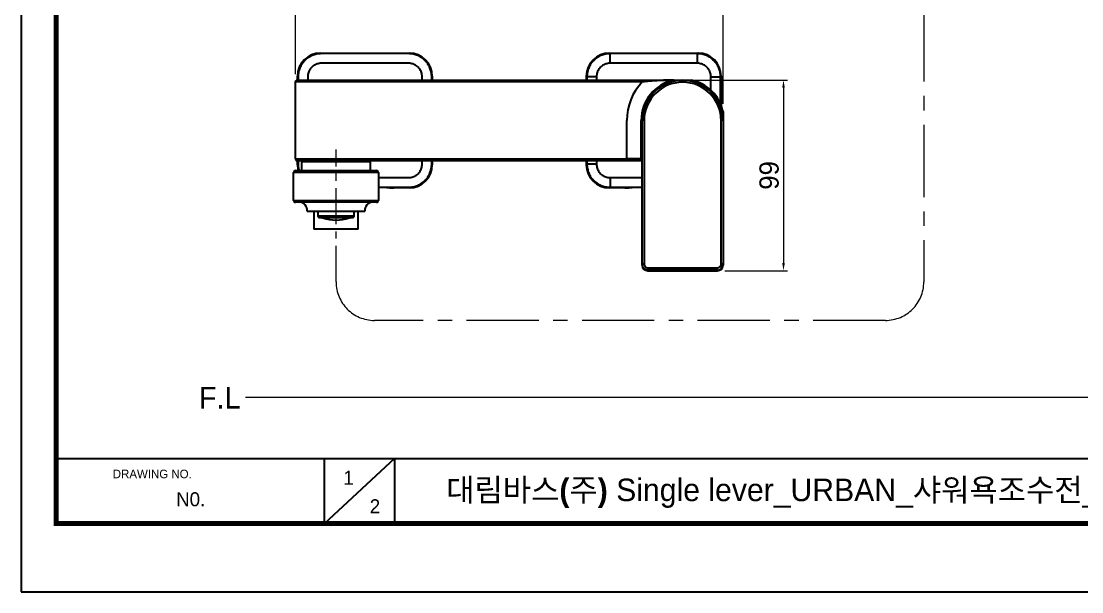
# Model space of a CAD drawing. Extents: x 1797 to 2925, y 0 to 827.
# Drawn here: x 1797 to 2347, y 0 to 296 of the extents above; entities that cross this region are included whole.
import ezdxf

# ---------------------------------------------------------------- set-up
doc = ezdxf.new("R2010")
doc.units = 0
doc.header["$LTSCALE"] = 30
doc.header["$MEASUREMENT"] = 0
doc.header["$PDMODE"] = 3
doc.header["$PDSIZE"] = -10
doc.linetypes.add('CENTER', pattern=[2, 1.25, -0.25, 0.25, -0.25])
doc.layers.get('0').update_dxf_attribs({"linetype": 'CONTINUOUS'})
doc.layers.get('DEFPOINTS').update_dxf_attribs({"linetype": 'CONTINUOUS'})
doc.layers.add('1', color=7, linetype='CONTINUOUS')
doc.layers.add('DEF_LAYER_ASSEM_MEMBER', color=7, linetype='CONTINUOUS')
doc.layers.add('치수선', color=7, linetype='CONTINUOUS', lineweight=20)
doc.styles.add('Daelim Dimension', font='')
doc.styles.get('Daelim Dimension').set_extended_font_data('나눔고딕')
doc.dimstyles.new('DEFAULT', dxfattribs={"dimscale": 2, "dimtxt": 2, "dimasz": 2, "dimexe": 0, "dimexo": 2, "dimgap": 1, "dimtad": 1, "dimdec": 1, "dimzin": 9, "dimdsep": 46, "dimtxsty": 'Daelim Dimension', "dimcen": 0.5, "dimclrd": 252, "dimclre": 252, "dimclrt": 3, "dimadec": 1, "dimazin": 0, "dimtfac": 1, "dimtdec": 1, "dimtix": 1, "dimtmove": 0, "dimatfit": 3, "dimfxl": 1, "dimtolj": 1, "dimtzin": 1, "dimlwd": 9, "dimlwe": 9, "dimarcsym": 0})

# ---------------------------------------------------------------- blocks, each defined once
blk = doc.blocks.new('*D16')
at = {"color": 5, "lineweight": 9, "ltscale": 0.5, "transparency": 16777216}
for p, q in [((1939.08, 268.83), (1939.08, 304.85)), ((2161.08, 253.44), (2161.08, 304.85)), ((1943.08, 302.85), (2157.08, 302.85))]:
    blk.add_line(p, q, dxfattribs=at)
at = {"color": 5, "ltscale": 0.5, "transparency": 16777216}
for points in [[(1943.08, 303.51), (1943.08, 302.18), (1939.08, 302.85)], [(2157.08, 303.51), (2157.08, 302.18), (2161.08, 302.85)]]:
    blk.add_solid(points, dxfattribs=at)
at = {"layer": 'DEFPOINTS', "color": 0, "ltscale": 0.5, "transparency": 16777216}
for p in [(2161.08, 302.85), (1939.08, 264.83), (2161.08, 249.44)]:
    blk.add_point(p, dxfattribs=at)
at = {"color": 7, "ltscale": 0.5, "transparency": 16777216, "insert": (2050.08, 310.24), "char_height": 10, "attachment_point": 5, "style": 'Daelim Dimension'}
blk.add_mtext('\\A1;222', dxfattribs=at)
blk = doc.blocks.new('*D17')
at = {"color": 5, "lineweight": 9, "ltscale": 0.5, "transparency": 16777216}
for p, q in [((2144.08, 265.83), (2194.48, 265.83)), ((2192.48, 261.83), (2192.48, 170.75)), ((2162.08, 166.75), (2194.48, 166.75))]:
    blk.add_line(p, q, dxfattribs=at)
at = {"color": 5, "ltscale": 0.5, "transparency": 16777216}
for points in [[(2191.81, 261.83), (2193.15, 261.83), (2192.48, 265.83)], [(2191.81, 170.75), (2193.15, 170.75), (2192.48, 166.75)]]:
    blk.add_solid(points, dxfattribs=at)
at = {"layer": 'DEFPOINTS', "color": 0, "ltscale": 0.5, "transparency": 16777216}
for p in [(2140.08, 265.83), (2158.08, 166.75), (2192.48, 166.75)]:
    blk.add_point(p, dxfattribs=at)
at = {"color": 7, "ltscale": 0.5, "transparency": 16777216, "insert": (2185.04, 216.29), "char_height": 10, "attachment_point": 5, "rotation": 90, "style": 'Daelim Dimension'}
blk.add_mtext('\\A1;99', dxfattribs=at)

msp = doc.modelspace()

# ---------------------------------------------------------------- linework, layer by layer
at = {"color": 5}
msp.add_line((1814.73, 69.28), (2723.32, 69.28), dxfattribs=at)
at = {"color": 5, "ltscale": 40}
for p, q in [((1954, 69.28), (1954, 35.27)), ((1954, 69.28), (1954, 35.27)), ((1990.4, 69.28), (1954, 35.27)), ((1990.4, 69.28), (1954, 35.27)), ((1990.4, 69.28), (1990.4, 35.27)), ((1990.4, 69.28), (1990.4, 35.27))]:
    msp.add_line(p, q, dxfattribs=at)
at = {"ltscale": 0.5}
msp.add_lwpolyline([(1796.59, 0), (2924.99, 0), (2924.99, 826.8), (1796.59, 826.8)], close=True, dxfattribs=at)
at = {"color": 5, "linetype": 'ByBlock', "lineweight": 200, "const_width": 2.6}
msp.add_lwpolyline([(1814.73, 35.4), (2906.73, 35.4), (2906.73, 807.6), (1814.73, 807.6)], close=True, dxfattribs=at)
at = {"layer": '1', "color": 7, "linetype": 'Continuous', "lineweight": -3}
for p, q in [((1952.08, 279.83), (1998.08, 279.83)), ((1997.78, 279.53), (1952.39, 279.53)), ((2102.08, 279.83), (2148.08, 279.83)), ((2102.08, 279.83), (2102.39, 279.53)), ((2147.78, 279.53), (2102.39, 279.53)), ((2102.39, 274.53), (2102.39, 279.53)), ((2148.08, 279.83), (2147.78, 279.53)), ((2147.78, 274.53), (2147.78, 279.53)), ((1997.78, 274.53), (1952.39, 274.53)), ((2147.78, 274.53), (2102.39, 274.53)), ((1939.08, 224.83), (1939.08, 264.83)), ((1953.58, 264.83), (1939.08, 264.83)), ((1940.08, 265.83), (1940.08, 267.83)), ((1940.08, 265.83), (1953.58, 265.83)), ((1940.39, 267.53), (1940.39, 265.83)), ((1945.39, 267.53), (1945.39, 265.83)), ((1953.58, 265.83), (2119.08, 265.83)), ((2119.08, 264.83), (1953.58, 264.83)), ((2004.78, 265.83), (2004.78, 267.53)), ((2009.78, 265.83), (2009.78, 267.53)), ((2010.08, 267.83), (2010.08, 265.83)), ((2090.08, 265.83), (2090.08, 267.83)), ((2090.08, 267.83), (2090.39, 267.53)), ((2090.39, 267.53), (2090.39, 265.83)), ((2095.39, 267.53), (2090.39, 267.53)), ((2095.39, 267.53), (2095.39, 265.83)), ((2135.47, 265.83), (2144.69, 265.83)), ((2136.21, 265.33), (2135.53, 265.33)), ((2135.58, 265.83), (2135.58, 265.83)), ((2144.64, 265.33), (2143.96, 265.33)), ((2154.78, 260.53), (2154.78, 267.53)), ((2154.78, 267.53), (2159.78, 267.53)), ((2160.08, 267.83), (2159.78, 267.53)), ((2159.78, 253.46), (2159.78, 267.53)), ((2160.08, 267.83), (2160.08, 252.72)), ((2160.58, 249.25), (2160.58, 249.39)), ((2161.08, 249.44), (2161.08, 244.69)), ((2111.08, 224.83), (2111.08, 244.83)), ((2118.58, 224.83), (2118.58, 244.83)), ((2118.58, 244.83), (2119.08, 244.83)), ((2119.08, 244.83), (2119.08, 244.69)), ((2119.08, 238.11), (2119.08, 244.69)), ((2120.08, 244.69), (2120.08, 238.11)), ((2160.08, 238.11), (2160.08, 244.69)), ((2161.08, 244.69), (2161.08, 238.11)), ((1939.08, 224.83), (1953.58, 224.83)), ((1953.58, 223.83), (1940.08, 223.83)), ((1940.08, 221.83), (1940.08, 223.83)), ((1940.39, 223.83), (1940.39, 222.14)), ((1977.98, 223.33), (1942.18, 223.33)), ((1942.18, 223.33), (1942.18, 218.83)), ((1942.58, 223.83), (1942.58, 223.52)), ((1977.58, 223.52), (1942.58, 223.52)), ((1944.85, 223.52), (1944.85, 223.33)), ((1953.58, 224.83), (2111.08, 224.83)), ((2111.08, 223.83), (1953.58, 223.83)), ((1975.31, 223.33), (1975.31, 223.52)), ((1977.58, 223.52), (1977.58, 223.83)), ((1977.98, 218.83), (1977.98, 223.33)), ((2004.78, 222.14), (2004.78, 223.83)), ((2009.78, 222.14), (2009.78, 223.83)), ((2010.08, 223.83), (2010.08, 221.83)), ((2090.08, 221.83), (2090.08, 223.83)), ((2090.08, 221.83), (2090.39, 222.14)), ((2090.39, 223.83), (2090.39, 222.14)), ((2095.39, 222.14), (2090.39, 222.14)), ((2095.39, 223.83), (2095.39, 222.14)), ((2119.08, 224.83), (2111.08, 224.83)), ((2119.11, 223.83), (2111.08, 223.83)), ((1938.08, 203.33), (1938.08, 217.83)), ((1944.08, 217.83), (1938.08, 217.83)), ((1939.08, 218.83), (1944.08, 218.83)), ((1944.08, 218.83), (1976.08, 218.83)), ((1976.08, 217.83), (1944.08, 217.83)), ((1976.08, 218.83), (1981.08, 218.83)), ((1982.08, 217.83), (1976.08, 217.83)), ((1982.08, 217.83), (1982.08, 203.33)), ((1982.08, 215.14), (1997.78, 215.14)), ((2102.39, 215.14), (2119.08, 215.14)), ((2102.39, 215.14), (2102.39, 210.14)), ((1982.08, 210.14), (1997.78, 210.14)), ((1998.08, 209.83), (1990.08, 209.83)), ((2102.08, 209.83), (2102.39, 210.14)), ((2110.08, 209.83), (2102.08, 209.83)), ((2102.39, 210.14), (2119.08, 210.14)), ((2119.08, 169.97), (2119.08, 213.68)), ((2120.08, 213.92), (2120.08, 170.21)), ((2160.08, 170.21), (2160.08, 213.92)), ((2161.08, 213.68), (2161.08, 169.97)), ((1938.08, 203.33), (1944.08, 203.33)), ((1944.08, 202.33), (1939.08, 202.33)), ((1944.08, 203.33), (1976.08, 203.33)), ((1976.08, 202.33), (1944.08, 202.33)), ((1976.08, 203.33), (1982.08, 203.33)), ((1981.08, 202.33), (1976.08, 202.33)), ((1945.05, 197.72), (1960.09, 197.72)), ((1948.58, 197.72), (1948.58, 188.33)), ((1950.63, 197.72), (1950.63, 195.34)), ((1950.63, 195.34), (1969.53, 195.34)), ((1951.63, 194.34), (1968.53, 194.34)), ((1960.09, 197.72), (1975.12, 197.72)), ((1969.53, 195.34), (1969.53, 197.72)), ((1971.58, 188.33), (1971.58, 197.72)), ((1971.58, 188.33), (1948.58, 188.33)), ((2119.08, 169.67), (2119.08, 169.97)), ((2122.08, 168.26), (2158.08, 168.26)), ((2122.08, 167.04), (2122.08, 168.26)), ((2122.08, 167.04), (2122.08, 166.76)), ((2158.08, 167.04), (2122.08, 167.04)), ((2122.08, 166.75), (2122.08, 166.76)), ((2122.08, 166.76), (2158.08, 166.76)), ((2122.08, 166.75), (2158.08, 166.75)), ((2158.08, 167.04), (2158.08, 168.26)), ((2158.08, 166.76), (2158.08, 167.04)), ((2158.08, 166.75), (2158.08, 166.76)), ((2161.08, 169.97), (2161.08, 169.67))]:
    msp.add_line(p, q, dxfattribs=at)
for centre, radius, start, end in [((2140.08, 244.83), 29, 136.3972, 180), ((2140.08, 244.83), 21.5, 102.3808, 180), ((2140.08, 244.69), 21, 0, 180), ((2140.08, 244.83), 21, 102.5279, 180), ((2140.08, 244.69), 20, 0, 180), ((2140.08, 244.83), 21, 12.5279, 77.4721), ((2140.08, 244.83), 21.5, 12.3808, 77.6192), ((1939.08, 217.83), 1, 90, 180), ((1981.08, 217.83), 1, 0, 90), ((1939.08, 203.33), 1, 180, 270), ((1941.1, 198.33), 4, 351.1144, 90), ((1979.07, 198.33), 4, 90, 188.8856), ((1981.08, 203.33), 1, 270, 0), ((1951.63, 195.34), 1, 180, 270), ((1960.08, 213.84), 20.8, 249.6008, 250.8088), ((1960.08, 213.84), 20.76, 250.8056, 289.1944), ((1960.08, 213.84), 20.8, 289.193, 290.3992), ((1968.53, 195.34), 1, 270, 0)]:
    msp.add_arc(centre, radius, start, end, dxfattribs=at)
for centre, major_axis, ratio, start_param, end_param in [((1952.08, 267.83), (8.49, -8.49), 0.999924, 2.356233, 3.926953), ((1998.08, 267.83), (-8.49, -8.49), 0.999924, 2.356233, 3.926953), ((2102.08, 267.83), (8.49, -8.49), 0.999924, 2.356233, 3.926953), ((2148.08, 267.83), (-8.49, -8.49), 0.999924, 2.356233, 3.926953), ((1952.08, 221.83), (8.49, 8.49), 0.999924, 2.356233, 2.608873), ((1998.08, 221.83), (-8.49, 8.49), 0.999924, 2.356233, 3.926953), ((2102.08, 221.83), (8.49, 8.49), 0.999924, 2.356233, 3.926953), ((1975.08, 209.85), (13, 0), 0.008727, 0, 1.002217), ((1990.08, 209.85), (2, 0), 0.008727, 3.141593, 4.712389), ((2110.08, 209.85), (2, 0), 0.008727, 4.712389, 6.283185), ((2125.08, 209.85), (13, 0), 0.008727, 2.050478, 3.141593), ((2120.08, 169.97), (-1, 0), 0.241922, 4.712389, 6.283185), ((2122.08, 169.97), (3, 0), 0.976713, 3.141593, 4.712389), ((2122.08, 169.67), (3, 0), 0.970594, 3.141593, 4.712389), ((2122.08, 170.21), (2, 0), 0.972665, 3.141593, 4.712389), ((2158.08, 170.21), (2, 0), 0.972665, 4.712389, 6.283185), ((2158.08, 169.97), (3, 0), 0.976713, 4.712389, 6.283185), ((2158.08, 169.67), (3, 0), 0.970594, 4.712389, 6.283185), ((2160.08, 169.97), (1, 0), 0.241922, 0, 1.570796)]:
    msp.add_ellipse(centre, major_axis=major_axis, ratio=ratio, start_param=start_param, end_param=end_param, dxfattribs=at)
for points, knots in [([(1952.39, 279.53), (1951.97, 279.53), (1951.56, 279.51), (1950.75, 279.42), (1950.35, 279.36), (1949.56, 279.2), (1949.17, 279.1), (1948.41, 278.86), (1948.04, 278.72), (1947.32, 278.41), (1946.97, 278.24), (1946.29, 277.87), (1945.96, 277.67), (1945.33, 277.24), (1945.02, 277.01), (1944.59, 276.65), (1944.45, 276.53), (1944.17, 276.27), (1944.03, 276.14), (1943.64, 275.75), (1943.39, 275.47), (1942.91, 274.89), (1942.68, 274.59), (1942.25, 273.96), (1942.05, 273.63), (1941.68, 272.95), (1941.51, 272.6), (1941.2, 271.88), (1941.06, 271.51), (1940.82, 270.75), (1940.72, 270.36), (1940.56, 269.57), (1940.49, 269.17), (1940.41, 268.35), (1940.39, 267.94), (1940.39, 267.53)], [0, 0, 0, 0, 0.0625, 0.0625, 0.125, 0.125, 0.1875, 0.1875, 0.25, 0.25, 0.3125, 0.3125, 0.375, 0.375, 0.4375, 0.4375, 0.46875, 0.46875, 0.5, 0.5, 0.5625, 0.5625, 0.625, 0.625, 0.6875, 0.6875, 0.75, 0.75, 0.8125, 0.8125, 0.875, 0.875, 0.9375, 0.9375, 1, 1, 1, 1]), ([(2009.78, 267.53), (2009.78, 267.94), (2009.76, 268.35), (2009.67, 269.17), (2009.61, 269.57), (2009.45, 270.36), (2009.34, 270.75), (2009.11, 271.5), (2008.97, 271.88), (2008.66, 272.6), (2008.49, 272.95), (2008.12, 273.63), (2007.92, 273.96), (2007.49, 274.59), (2007.26, 274.89), (2006.9, 275.33), (2006.77, 275.47), (2006.52, 275.75), (2006.39, 275.88), (2006, 276.28), (2005.72, 276.53), (2005.14, 277.01), (2004.84, 277.24), (2004.21, 277.67), (2003.88, 277.87), (2003.2, 278.24), (2002.85, 278.41), (2002.13, 278.72), (2001.75, 278.86), (2000.99, 279.1), (2000.61, 279.2), (1999.82, 279.36), (1999.42, 279.42), (1998.6, 279.51), (1998.19, 279.53), (1997.78, 279.53)], [0, 0, 0, 0, 0.0625, 0.0625, 0.125, 0.125, 0.1875, 0.1875, 0.25, 0.25, 0.3125, 0.3125, 0.375, 0.375, 0.4375, 0.4375, 0.46875, 0.46875, 0.5, 0.5, 0.5625, 0.5625, 0.625, 0.625, 0.6875, 0.6875, 0.75, 0.75, 0.8125, 0.8125, 0.875, 0.875, 0.9375, 0.9375, 1, 1, 1, 1]), ([(2102.39, 279.53), (2101.97, 279.53), (2101.56, 279.51), (2100.75, 279.42), (2100.35, 279.36), (2099.56, 279.2), (2099.17, 279.1), (2098.41, 278.86), (2098.04, 278.72), (2097.32, 278.41), (2096.97, 278.24), (2096.29, 277.87), (2095.96, 277.67), (2095.33, 277.24), (2095.02, 277.01), (2094.59, 276.65), (2094.45, 276.53), (2094.17, 276.27), (2094.03, 276.14), (2093.64, 275.75), (2093.39, 275.47), (2092.91, 274.89), (2092.68, 274.59), (2092.25, 273.96), (2092.05, 273.63), (2091.68, 272.95), (2091.51, 272.6), (2091.2, 271.88), (2091.06, 271.51), (2090.82, 270.75), (2090.72, 270.36), (2090.56, 269.57), (2090.49, 269.17), (2090.41, 268.35), (2090.39, 267.94), (2090.39, 267.53)], [0, 0, 0, 0, 0.0625, 0.0625, 0.125, 0.125, 0.1875, 0.1875, 0.25, 0.25, 0.3125, 0.3125, 0.375, 0.375, 0.4375, 0.4375, 0.46875, 0.46875, 0.5, 0.5, 0.5625, 0.5625, 0.625, 0.625, 0.6875, 0.6875, 0.75, 0.75, 0.8125, 0.8125, 0.875, 0.875, 0.9375, 0.9375, 1, 1, 1, 1]), ([(2159.78, 267.53), (2159.78, 267.94), (2159.76, 268.35), (2159.67, 269.17), (2159.61, 269.57), (2159.45, 270.36), (2159.34, 270.75), (2159.11, 271.5), (2158.97, 271.88), (2158.66, 272.6), (2158.49, 272.95), (2158.12, 273.63), (2157.92, 273.96), (2157.49, 274.59), (2157.26, 274.89), (2156.9, 275.33), (2156.77, 275.47), (2156.52, 275.75), (2156.39, 275.88), (2156, 276.28), (2155.72, 276.53), (2155.14, 277.01), (2154.84, 277.24), (2154.21, 277.67), (2153.88, 277.87), (2153.2, 278.24), (2152.85, 278.41), (2152.13, 278.72), (2151.75, 278.86), (2150.99, 279.1), (2150.61, 279.2), (2149.82, 279.36), (2149.42, 279.42), (2148.6, 279.51), (2148.19, 279.53), (2147.78, 279.53)], [0, 0, 0, 0, 0.0625, 0.0625, 0.125, 0.125, 0.1875, 0.1875, 0.25, 0.25, 0.3125, 0.3125, 0.375, 0.375, 0.4375, 0.4375, 0.46875, 0.46875, 0.5, 0.5, 0.5625, 0.5625, 0.625, 0.625, 0.6875, 0.6875, 0.75, 0.75, 0.8125, 0.8125, 0.875, 0.875, 0.9375, 0.9375, 1, 1, 1, 1]), ([(1939.08, 264.83), (1939.08, 264.9), (1939.09, 264.97), (1939.11, 265.06), (1939.12, 265.09), (1939.13, 265.14), (1939.14, 265.16), (1939.15, 265.19), (1939.15, 265.2), (1939.19, 265.28), (1939.22, 265.34), (1939.26, 265.41), (1939.27, 265.42), (1939.29, 265.45), (1939.3, 265.46), (1939.33, 265.5), (1939.36, 265.52), (1939.42, 265.59), (1939.48, 265.63), (1939.54, 265.68), (1939.56, 265.68), (1939.59, 265.7), (1939.63, 265.73), (1939.7, 265.76), (1939.76, 265.78), (1939.82, 265.8), (1939.86, 265.81), (1939.92, 265.82), (1939.95, 265.83), (1940, 265.83), (1940.02, 265.83), (1940.05, 265.83), (1940.07, 265.83), (1940.08, 265.83)], [0, 0, 0, 0, 0.125, 0.125, 0.1875, 0.1875, 0.21875, 0.21875, 0.25, 0.25, 0.375, 0.375, 0.40625, 0.40625, 0.4375, 0.4375, 0.5, 0.5, 0.625, 0.625, 0.65625, 0.65625, 0.6875, 0.75, 0.8125, 0.8125, 0.875, 0.875, 0.9375, 0.9375, 0.96875, 0.96875, 1, 1, 1, 1]), ([(2119.08, 265.83), (2119.51, 265.83), (2119.93, 265.83), (2120.78, 265.83), (2121.21, 265.83), (2122.49, 265.83), (2123.34, 265.83), (2124.61, 265.83), (2125.04, 265.83), (2125.89, 265.83), (2126.31, 265.83), (2127.16, 265.83), (2127.59, 265.83), (2128.43, 265.83), (2128.86, 265.83), (2129.49, 265.83), (2129.71, 265.83), (2130.13, 265.83), (2130.34, 265.83), (2130.77, 265.83), (2130.98, 265.83), (2131.4, 265.83), (2131.61, 265.83), (2132.03, 265.83), (2132.25, 265.83), (2132.56, 265.83), (2132.67, 265.83), (2132.88, 265.83), (2132.98, 265.83), (2133.19, 265.83), (2133.29, 265.83), (2133.5, 265.83), (2133.6, 265.83), (2133.81, 265.83), (2133.91, 265.83), (2134.11, 265.83), (2134.21, 265.83), (2134.4, 265.83), (2134.5, 265.83), (2134.64, 265.83), (2134.68, 265.83), (2134.77, 265.83), (2134.82, 265.83), (2134.95, 265.83), (2135.03, 265.83), (2135.14, 265.83), (2135.17, 265.83), (2135.23, 265.83), (2135.24, 265.83), (2135.27, 265.83), (2135.27, 265.83), (2135.28, 265.83)], [0, 0, 0, 0, 0.07712, 0.07712, 0.154241, 0.154241, 0.308481, 0.308481, 0.385602, 0.385602, 0.462722, 0.462722, 0.539842, 0.539842, 0.616963, 0.616963, 0.655523, 0.655523, 0.694083, 0.694083, 0.732643, 0.732643, 0.771203, 0.771203, 0.809763, 0.809763, 0.829044, 0.829044, 0.848324, 0.848324, 0.867604, 0.867604, 0.886884, 0.886884, 0.906164, 0.906164, 0.925444, 0.925444, 0.944724, 0.944724, 0.954364, 0.954364, 0.964004, 0.964004, 0.983284, 0.983284, 0.992924, 0.992924, 0.997744, 0.997744, 1, 1, 1, 1]), ([(2135.36, 265.81), (2135.36, 265.81), (2135.36, 265.81), (2135.36, 265.81), (2135.37, 265.81), (2135.37, 265.81), (2135.37, 265.81), (2135.36, 265.81), (2135.35, 265.81), (2135.34, 265.81), (2135.34, 265.81), (2135.33, 265.81), (2135.32, 265.81), (2135.29, 265.82), (2135.26, 265.82), (2135.21, 265.82), (2135.2, 265.82), (2135.17, 265.82), (2135.16, 265.82), (2135.14, 265.82), (2135.12, 265.82), (2135.09, 265.82), (2135.08, 265.82), (2135.01, 265.81), (2134.94, 265.81), (2134.83, 265.81), (2134.8, 265.81), (2134.74, 265.81), (2134.72, 265.81), (2134.68, 265.81), (2134.66, 265.81), (2134.57, 265.81), (2134.49, 265.81), (2134.32, 265.8), (2134.24, 265.8), (2134.11, 265.8), (2134.07, 265.8), (2133.98, 265.8), (2133.94, 265.79), (2133.81, 265.79), (2133.72, 265.79), (2133.54, 265.78), (2133.45, 265.78), (2133.28, 265.78), (2133.19, 265.78), (2132.92, 265.77), (2132.74, 265.76), (2132.47, 265.75), (2132.38, 265.75), (2132.2, 265.75), (2132.11, 265.74), (2131.84, 265.73), (2131.66, 265.73), (2131.3, 265.71), (2131.12, 265.71), (2130.58, 265.69), (2130.22, 265.67), (2129.5, 265.64), (2129.14, 265.62), (2128.42, 265.59), (2128.06, 265.57), (2127.34, 265.53), (2126.98, 265.51), (2126.26, 265.47), (2125.9, 265.44), (2125.18, 265.39), (2124.82, 265.37), (2124.11, 265.31), (2123.75, 265.29), (2123.03, 265.23), (2122.67, 265.2), (2121.95, 265.13), (2121.59, 265.1), (2120.87, 265.03), (2120.52, 264.99), (2119.98, 264.94), (2119.71, 264.91), (2119.4, 264.87), (2119.24, 264.85), (2119.16, 264.84), (2119.13, 264.84), (2119.11, 264.84), (2119.09, 264.83), (2119.08, 264.83)], [0, 0, 0, 0, 0.000977, 0.000977, 0.001953, 0.003906, 0.007813, 0.015625, 0.023438, 0.023438, 0.027344, 0.027344, 0.03125, 0.03125, 0.046875, 0.046875, 0.050781, 0.050781, 0.054688, 0.054688, 0.058594, 0.058594, 0.0625, 0.0625, 0.078125, 0.078125, 0.085937, 0.085937, 0.089844, 0.089844, 0.09375, 0.09375, 0.109375, 0.109375, 0.125, 0.125, 0.132812, 0.132812, 0.140625, 0.140625, 0.15625, 0.15625, 0.171875, 0.171875, 0.1875, 0.1875, 0.21875, 0.21875, 0.234375, 0.234375, 0.25, 0.25, 0.28125, 0.28125, 0.3125, 0.3125, 0.375, 0.375, 0.4375, 0.4375, 0.5, 0.5, 0.5625, 0.5625, 0.625, 0.625, 0.6875, 0.6875, 0.75, 0.75, 0.8125, 0.8125, 0.875, 0.875, 0.9375, 0.9375, 0.96875, 0.984375, 0.992187, 0.996094, 0.998047, 0.998047, 1, 1, 1, 1]), ([(2135.47, 265.83), (2135.47, 265.83), (2135.47, 265.83), (2135.47, 265.82), (2135.47, 265.82), (2135.48, 265.81), (2135.48, 265.8), (2135.48, 265.78), (2135.48, 265.77), (2135.48, 265.74), (2135.48, 265.73), (2135.49, 265.71), (2135.49, 265.7), (2135.49, 265.66), (2135.49, 265.64), (2135.5, 265.6), (2135.5, 265.6), (2135.5, 265.58), (2135.5, 265.56), (2135.51, 265.53), (2135.51, 265.49), (2135.51, 265.46), (2135.51, 265.45), (2135.52, 265.42), (2135.52, 265.4), (2135.52, 265.37), (2135.52, 265.36), (2135.53, 265.35), (2135.53, 265.34), (2135.53, 265.34), (2135.53, 265.33)], [0, 0, 0, 0, 0.125, 0.125, 0.1875, 0.1875, 0.25, 0.25, 0.375, 0.375, 0.4375, 0.4375, 0.5, 0.5, 0.625, 0.625, 0.65625, 0.65625, 0.6875, 0.75, 0.8125, 0.8125, 0.875, 0.875, 0.9375, 0.9375, 0.96875, 0.984375, 0.984375, 1, 1, 1, 1]), ([(2144.64, 265.33), (2144.64, 265.34), (2144.64, 265.34), (2144.64, 265.35), (2144.64, 265.36), (2144.64, 265.37), (2144.65, 265.4), (2144.65, 265.42), (2144.65, 265.45), (2144.65, 265.46), (2144.66, 265.49), (2144.66, 265.53), (2144.66, 265.56), (2144.67, 265.58), (2144.67, 265.6), (2144.67, 265.6), (2144.67, 265.64), (2144.67, 265.66), (2144.68, 265.7), (2144.68, 265.71), (2144.68, 265.73), (2144.68, 265.74), (2144.69, 265.77), (2144.69, 265.78), (2144.69, 265.8), (2144.69, 265.81), (2144.69, 265.82), (2144.69, 265.82), (2144.69, 265.83), (2144.69, 265.83), (2144.69, 265.83)], [0, 0, 0, 0, 0.015625, 0.015625, 0.03125, 0.0625, 0.0625, 0.125, 0.125, 0.1875, 0.1875, 0.25, 0.3125, 0.34375, 0.34375, 0.375, 0.375, 0.5, 0.5, 0.5625, 0.5625, 0.625, 0.625, 0.75, 0.75, 0.8125, 0.8125, 0.875, 0.875, 1, 1, 1, 1]), ([(2160.58, 249.39), (2160.59, 249.39), (2160.59, 249.39), (2160.6, 249.39), (2160.61, 249.39), (2160.62, 249.39), (2160.65, 249.4), (2160.66, 249.4), (2160.7, 249.4), (2160.71, 249.4), (2160.74, 249.41), (2160.77, 249.41), (2160.81, 249.41), (2160.83, 249.42), (2160.85, 249.42), (2160.85, 249.42), (2160.89, 249.42), (2160.91, 249.42), (2160.95, 249.43), (2160.96, 249.43), (2160.98, 249.43), (2160.99, 249.43), (2161.02, 249.44), (2161.03, 249.44), (2161.05, 249.44), (2161.06, 249.44), (2161.07, 249.44), (2161.07, 249.44), (2161.08, 249.44), (2161.08, 249.44), (2161.08, 249.44)], [0, 0, 0, 0, 0.015625, 0.015625, 0.03125, 0.0625, 0.0625, 0.125, 0.125, 0.1875, 0.1875, 0.25, 0.3125, 0.34375, 0.34375, 0.375, 0.375, 0.5, 0.5, 0.5625, 0.5625, 0.625, 0.625, 0.75, 0.75, 0.8125, 0.8125, 0.875, 0.875, 1, 1, 1, 1]), ([(2119.08, 213.68), (2119.08, 214.68), (2119.08, 215.68), (2119.08, 217.68), (2119.08, 218.68), (2119.08, 220.7), (2119.08, 221.71), (2119.08, 223.23), (2119.08, 223.74), (2119.08, 224.5), (2119.08, 224.75), (2119.08, 225.27), (2119.08, 225.52), (2119.08, 226.29), (2119.08, 226.8), (2119.08, 227.82), (2119.08, 228.34), (2119.08, 229.88), (2119.08, 230.9), (2119.08, 232.96), (2119.08, 233.99), (2119.08, 236.05), (2119.08, 237.08), (2119.08, 238.11)], [0, 0, 0, 0, 0.125, 0.125, 0.25, 0.25, 0.375, 0.375, 0.4375, 0.4375, 0.46875, 0.46875, 0.5, 0.5, 0.5625, 0.5625, 0.625, 0.625, 0.75, 0.75, 0.875, 0.875, 1, 1, 1, 1]), ([(2161.08, 238.11), (2161.08, 237.08), (2161.08, 236.05), (2161.08, 233.99), (2161.08, 232.96), (2161.08, 230.9), (2161.08, 229.88), (2161.08, 228.34), (2161.08, 227.82), (2161.08, 226.8), (2161.08, 226.29), (2161.08, 225.52), (2161.08, 225.27), (2161.08, 224.75), (2161.08, 224.5), (2161.08, 223.74), (2161.08, 223.23), (2161.08, 221.71), (2161.08, 220.7), (2161.08, 218.68), (2161.08, 217.68), (2161.08, 215.68), (2161.08, 214.68), (2161.08, 213.68)], [0, 0, 0, 0, 0.125, 0.125, 0.25, 0.25, 0.375, 0.375, 0.4375, 0.4375, 0.5, 0.5, 0.53125, 0.53125, 0.5625, 0.5625, 0.625, 0.625, 0.75, 0.75, 0.875, 0.875, 1, 1, 1, 1]), ([(1939.08, 224.83), (1939.08, 224.77), (1939.09, 224.7), (1939.11, 224.6), (1939.12, 224.57), (1939.13, 224.53), (1939.14, 224.51), (1939.15, 224.48), (1939.15, 224.46), (1939.19, 224.39), (1939.22, 224.33), (1939.26, 224.26), (1939.27, 224.25), (1939.29, 224.22), (1939.3, 224.21), (1939.33, 224.17), (1939.36, 224.15), (1939.42, 224.08), (1939.48, 224.04), (1939.54, 223.99), (1939.56, 223.98), (1939.59, 223.97), (1939.63, 223.94), (1939.7, 223.91), (1939.76, 223.89), (1939.82, 223.87), (1939.86, 223.86), (1939.92, 223.85), (1939.95, 223.84), (1940, 223.84), (1940.02, 223.84), (1940.05, 223.83), (1940.07, 223.83), (1940.08, 223.83)], [0, 0, 0, 0, 0.125, 0.125, 0.1875, 0.1875, 0.21875, 0.21875, 0.25, 0.25, 0.375, 0.375, 0.40625, 0.40625, 0.4375, 0.4375, 0.5, 0.5, 0.625, 0.625, 0.65625, 0.65625, 0.6875, 0.75, 0.8125, 0.8125, 0.875, 0.875, 0.9375, 0.9375, 0.96875, 0.96875, 1, 1, 1, 1]), ([(1940.39, 222.14), (1940.39, 221.73), (1940.41, 221.31), (1940.49, 220.5), (1940.56, 220.1), (1940.7, 219.4), (1940.77, 219.11), (1940.86, 218.82)], [0, 0, 0, 0, 0.362417, 0.362417, 0.724835, 0.724835, 1, 1, 1, 1]), ([(1997.78, 210.14), (1998.19, 210.14), (1998.6, 210.16), (1999.41, 210.24), (1999.82, 210.31), (2000.61, 210.47), (2000.99, 210.57), (2001.75, 210.81), (2002.12, 210.95), (2002.85, 211.26), (2003.2, 211.43), (2003.88, 211.8), (2004.21, 212), (2004.84, 212.43), (2005.14, 212.66), (2005.58, 213.02), (2005.72, 213.14), (2006, 213.39), (2006.13, 213.52), (2006.52, 213.92), (2006.78, 214.19), (2007.26, 214.77), (2007.49, 215.08), (2007.92, 215.71), (2008.12, 216.04), (2008.49, 216.72), (2008.66, 217.07), (2008.97, 217.79), (2009.11, 218.16), (2009.34, 218.92), (2009.45, 219.31), (2009.61, 220.1), (2009.67, 220.5), (2009.76, 221.31), (2009.78, 221.73), (2009.78, 222.14)], [0, 0, 0, 0, 0.0625, 0.0625, 0.125, 0.125, 0.1875, 0.1875, 0.25, 0.25, 0.3125, 0.3125, 0.375, 0.375, 0.4375, 0.4375, 0.46875, 0.46875, 0.5, 0.5, 0.5625, 0.5625, 0.625, 0.625, 0.6875, 0.6875, 0.75, 0.75, 0.8125, 0.8125, 0.875, 0.875, 0.9375, 0.9375, 1, 1, 1, 1]), ([(2090.39, 222.14), (2090.39, 221.73), (2090.41, 221.31), (2090.49, 220.5), (2090.56, 220.1), (2090.72, 219.31), (2090.82, 218.92), (2091.06, 218.16), (2091.2, 217.79), (2091.51, 217.07), (2091.68, 216.72), (2092.05, 216.04), (2092.25, 215.71), (2092.68, 215.08), (2092.91, 214.77), (2093.27, 214.34), (2093.39, 214.2), (2093.64, 213.92), (2093.77, 213.79), (2094.17, 213.39), (2094.44, 213.14), (2095.02, 212.66), (2095.33, 212.43), (2095.96, 212), (2096.29, 211.8), (2096.97, 211.43), (2097.32, 211.26), (2098.04, 210.95), (2098.41, 210.81), (2099.17, 210.57), (2099.56, 210.47), (2100.35, 210.31), (2100.75, 210.24), (2101.56, 210.16), (2101.97, 210.14), (2102.39, 210.14)], [0, 0, 0, 0, 0.0625, 0.0625, 0.125, 0.125, 0.1875, 0.1875, 0.25, 0.25, 0.3125, 0.3125, 0.375, 0.375, 0.4375, 0.4375, 0.46875, 0.46875, 0.5, 0.5, 0.5625, 0.5625, 0.625, 0.625, 0.6875, 0.6875, 0.75, 0.75, 0.8125, 0.8125, 0.875, 0.875, 0.9375, 0.9375, 1, 1, 1, 1])]:
    msp.add_open_spline(points, degree=3, knots=knots, dxfattribs=at)
for points in [[(1952.39, 274.53), (1952.02, 274.53), (1951.29, 274.47), (1950.22, 274.21), (1949.2, 273.79), (1948.26, 273.21), (1947.42, 272.5), (1946.7, 271.66), (1946.13, 270.72), (1945.7, 269.7), (1945.45, 268.63), (1945.39, 267.9), (1945.39, 267.53)], [(2004.78, 267.53), (2004.78, 267.9), (2004.72, 268.63), (2004.46, 269.7), (2004.04, 270.72), (2003.46, 271.66), (2002.75, 272.5), (2001.91, 273.21), (2000.97, 273.79), (1999.95, 274.21), (1998.87, 274.47), (1998.15, 274.53), (1997.78, 274.53)], [(2102.39, 274.53), (2102.02, 274.53), (2101.29, 274.47), (2100.22, 274.21), (2099.2, 273.79), (2098.26, 273.21), (2097.42, 272.5), (2096.7, 271.66), (2096.13, 270.72), (2095.7, 269.7), (2095.45, 268.63), (2095.39, 267.9), (2095.39, 267.53)], [(2154.78, 267.53), (2154.78, 267.9), (2154.72, 268.63), (2154.46, 269.7), (2154.04, 270.72), (2153.46, 271.66), (2152.75, 272.5), (2151.91, 273.21), (2150.97, 273.79), (2149.95, 274.21), (2148.87, 274.47), (2148.15, 274.53), (2147.78, 274.53)], [(1997.78, 215.14), (1998.15, 215.14), (1998.87, 215.2), (1999.95, 215.45), (2000.97, 215.88), (2001.91, 216.45), (2002.75, 217.17), (2003.46, 218.01), (2004.04, 218.95), (2004.46, 219.97), (2004.72, 221.04), (2004.78, 221.77), (2004.78, 222.14)], [(2095.39, 222.14), (2095.39, 221.77), (2095.45, 221.04), (2095.7, 219.97), (2096.13, 218.95), (2096.7, 218.01), (2097.42, 217.17), (2098.26, 216.45), (2099.2, 215.88), (2100.22, 215.45), (2101.29, 215.2), (2102.02, 215.14), (2102.39, 215.14)], [(1953.19, 194.21), (1953.19, 194.21), (1953.22, 194.22), (1953.26, 194.23)], [(1966.91, 194.23), (1966.95, 194.22), (1966.97, 194.21), (1966.97, 194.21)]]:
    msp.add_open_spline(points, degree=3, dxfattribs=at)
for points in [[(2120.08, 238.11), (2120.08, 225.83), (2120.08, 213.92)], [(2160.08, 213.92), (2160.08, 225.83), (2160.08, 238.11)]]:
    msp.add_rational_spline(points, [1, 1.48881922746, 1], degree=2, dxfattribs=at)
at = {"layer": 'DEF_LAYER_ASSEM_MEMBER', "color": 1, "linetype": 'CENTER', "lineweight": 5, "ltscale": 0.5}
msp.add_line((1960.08, 160.98), (1960.08, 229.83), dxfattribs=at)
at = {"layer": 'DEF_LAYER_ASSEM_MEMBER', "color": 1, "linetype": 'CENTER', "lineweight": 5}
msp.add_line((2245.37, 140.98), (1980.08, 140.98), dxfattribs=at)
for centre, start, end in [((1980.08, 160.98), 180, 270), ((2245.37, 160.98), 270, 360)]:
    msp.add_arc(centre, 20, start, end, dxfattribs=at)
msp.add_open_spline([(2265.37, 547.34), (2265.37, 498.07), (2265.37, 160.98)], degree=1, knots=[0, 0, 0.9078632, 0.9993553, 0.9993553], dxfattribs=at)
at = {"layer": '치수선'}
msp.add_line((2612.7, 100.86), (1913.15, 100.86), dxfattribs=at)

# ---------------------------------------------------------------- texts
at = {"color": 5, "ltscale": 40, "style": 'Daelim Dimension'}
msp.add_text('DRAWING NO.', height=4.453, dxfattribs=at).set_placement((1844.15, 58.99))
at = {"attachment_point": 1, "style": 'Daelim Dimension'}
for s, insert, char_height, width in [('1', (1963.9, 62.9), 7.29, 10.17), ('N0. ', (1877.03, 51.71), 7.287, 45.7148), ('2', (1977.58, 48.05), 7.29, 10.17)]:
    msp.add_mtext(s, dxfattribs=dict(at, insert=insert, char_height=char_height, width=width))
at = {"color": 2, "insert": (2017.31, 58.8), "char_height": 11.7115, "width": 518.4179, "attachment_point": 1, "style": 'Daelim Dimension'}
msp.add_mtext('{\\fPretendard Variable SemiBold|b0|i0|c129|p2;대림바스(주)} Single lever_URBAN_샤워욕조수전_DL BC643WA', dxfattribs=at)
at = {"layer": '치수선', "insert": (1910.55, 106.46), "char_height": 11.25, "attachment_point": 3, "style": 'Daelim Dimension'}
msp.add_mtext_dynamic_manual_height_columns('F.L', width=17.4109, gutter_width=12.5, heights=[0], dxfattribs=at)

# ---------------------------------------------------------------- dimensions: what is measured, and where the dimension line sits
at = {"color": 5, "ltscale": 0.5}
dim = msp.add_linear_dim(base=(2161.08, 302.85), p1=(1939.08, 264.83), p2=(2161.08, 249.44), dimstyle='DEFAULT', override={"dimtxt": 5, "dimexe": 1, "dimdec": 0, "dimclrd": 5, "dimclre": 5, "dimclrt": 7}, dxfattribs=at)
dim.commit()
dim.dimension.update_dxf_attribs({"geometry": '*D16', "text_midpoint": (2050.08, 310.24)})
dim = msp.add_linear_dim(base=(2192.48, 166.75), p1=(2140.08, 265.83), p2=(2158.08, 166.75), angle=90, dimstyle='DEFAULT', override={"dimtxt": 5, "dimexe": 1, "dimdec": 0, "dimclrd": 5, "dimclre": 5, "dimclrt": 7}, dxfattribs=at)
dim.commit()
dim.dimension.update_dxf_attribs({"geometry": '*D17', "text_midpoint": (2185.04, 216.29)})

doc.saveas('drawing.dxf')
